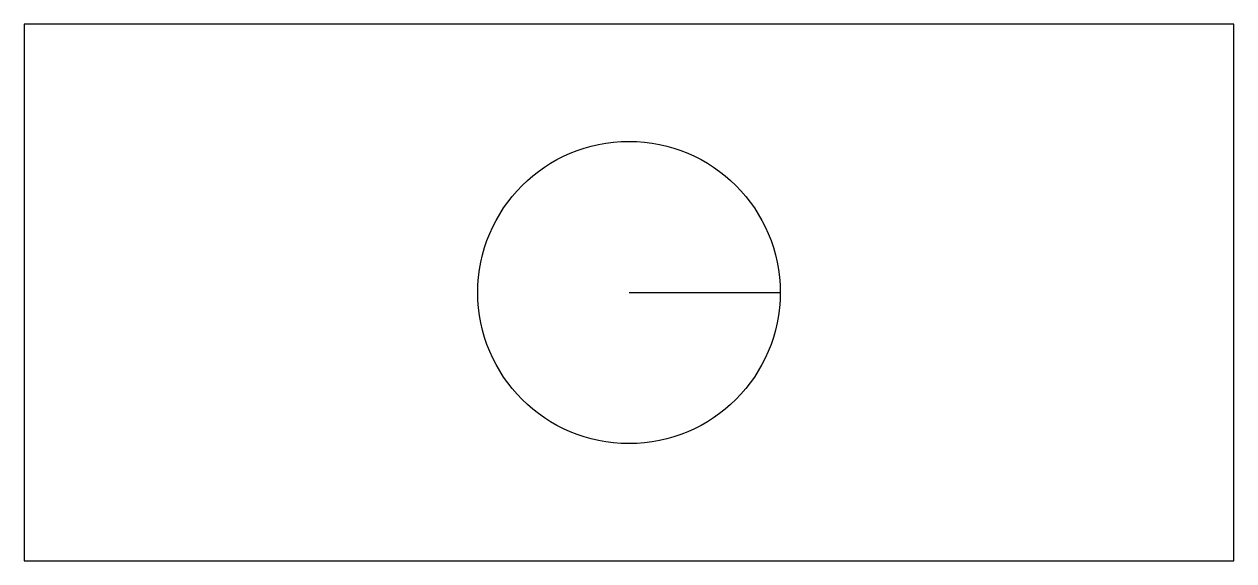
# Model space of a CAD drawing. Header units: inches. Extents: x -160 to 160, y -71 to 71.
import ezdxf

# ---------------------------------------------------------------- set-up
doc = ezdxf.new("R2010")
doc.units = ezdxf.units.IN
doc.header["$MEASUREMENT"] = 0

msp = doc.modelspace()

# ---------------------------------------------------------------- linework, layer by layer
msp.add_line((0, 0), (40, 0))
msp.add_lwpolyline([(-160, -71), (160, -71), (160, 71), (-160, 71)], close=True)
msp.add_circle((0, 0), 40)

doc.saveas('drawing.dxf')
